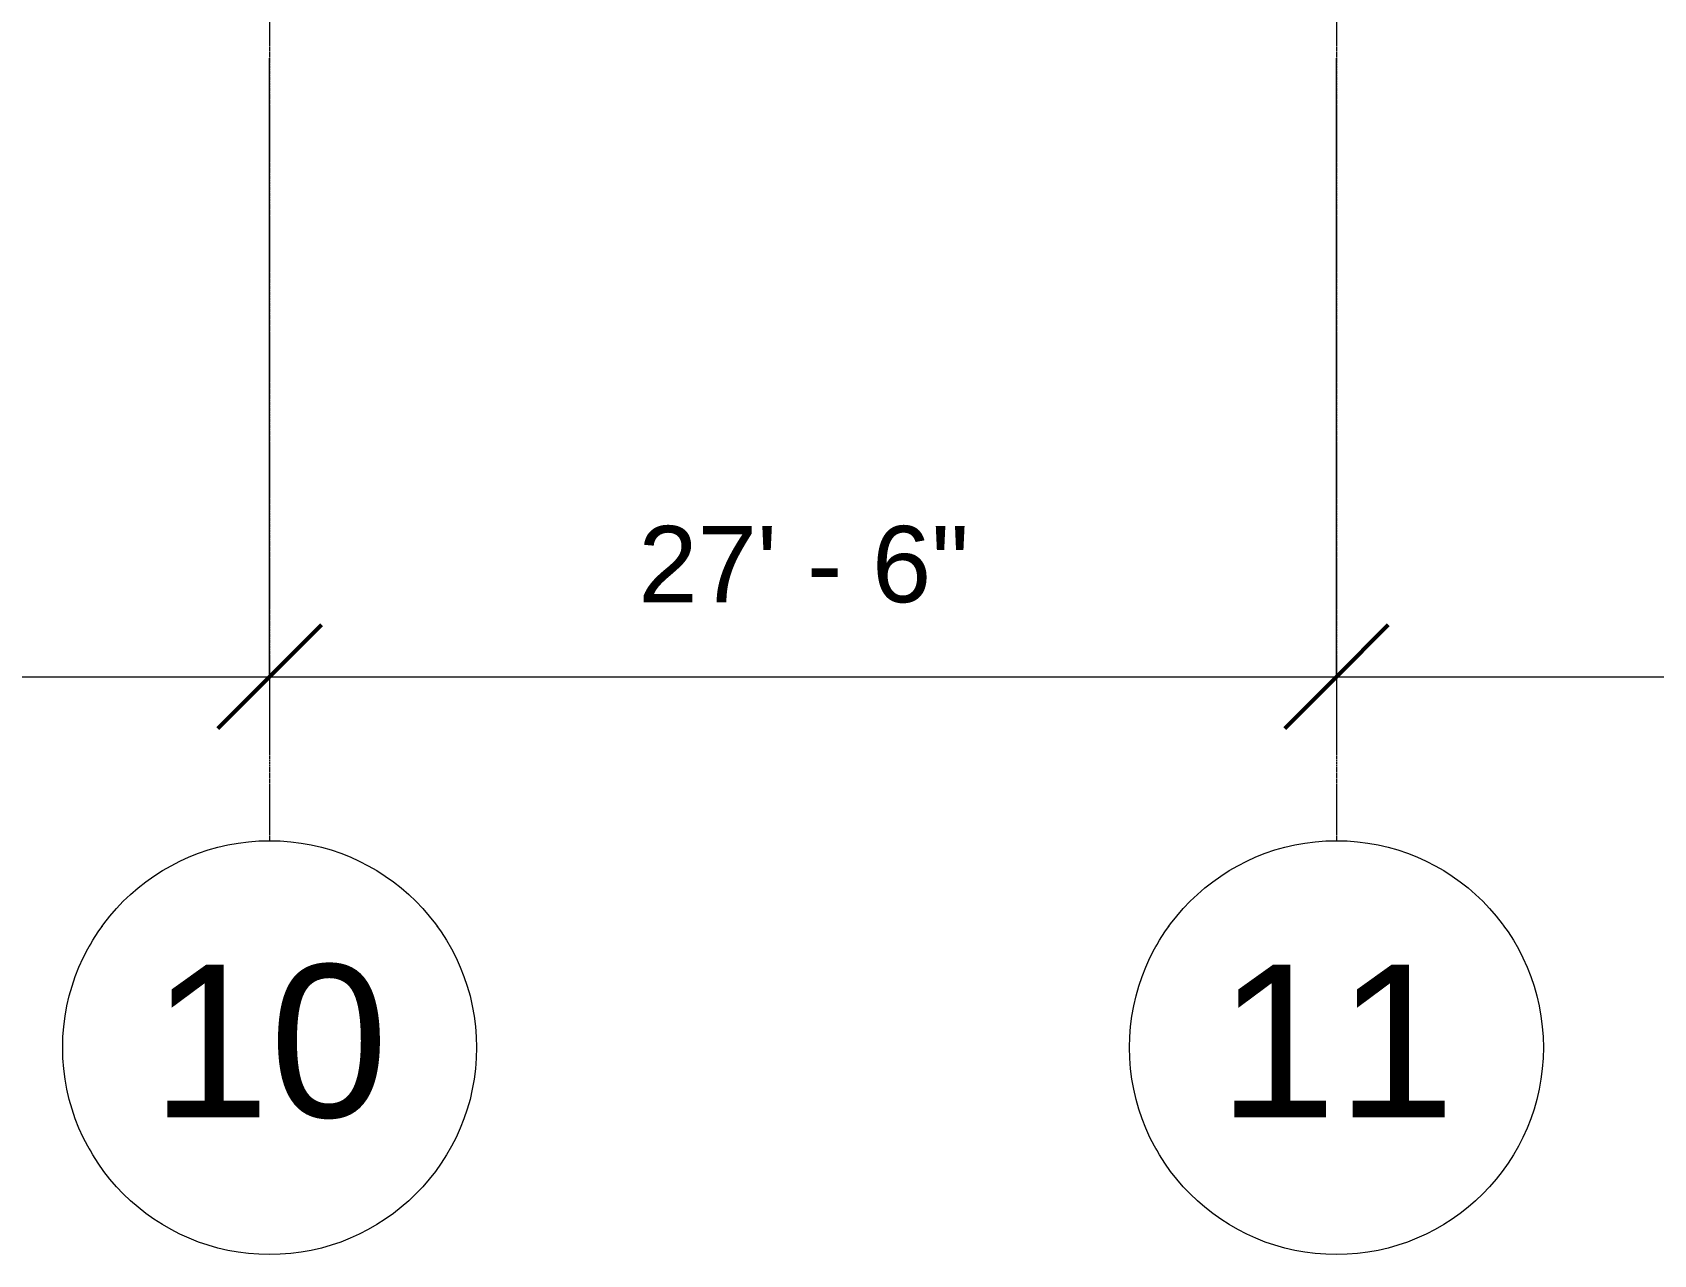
# Model space of a CAD drawing. Header units: inches. Extents: x -214893 to 4876, y -128673 to 1880.
# Drawn here: x 637 to 1138, y -1127 to -749 of the extents above; entities that cross this region are included whole.
import ezdxf

# ---------------------------------------------------------------- set-up
doc = ezdxf.new("R2010")
doc.units = ezdxf.units.IN
doc.header["$MEASUREMENT"] = 0
doc.linetypes.add('Grid Line 1_2_', pattern=[0.875, 0.5, -0.125, 0.125, -0.125])
for name, color, linetype, lineweight in [('A-ANNO-DIMS', 211, 'Continuous', 9), ('A-ANNO-DIMS-256', 211, 'Continuous', 9), ('S-GRID', 1, 'Continuous', 9), ('S-GRID-IDEN', 1, 'Continuous', 9)]:
    doc.layers.add(name, color=color, linetype=linetype, lineweight=lineweight)
doc.styles.add('Arial', font='arial.ttf', dxfattribs={"height": 23.60479})
doc.styles.add('Arial_1', font='arial.ttf', dxfattribs={"height": 47.209581})
doc.dimstyles.new('Linear_-_3_32__Arial', dxfattribs={"dimscale": 12, "dimtxt": 24, "dimasz": 2.666667, "dimexe": 2, "dimexo": 1.333333, "dimgap": 1.333333, "dimtad": 1, "dimdec": 0, "dimzin": 1, "dimdsep": 46, "dimlunit": 4, "dimtxsty": 'Arial', "dimblk1": 'OBLIQUE', "dimblk2": 'OBLIQUE', "dimsah": 1, "dimcen": 0.09, "dimdle": 2, "dimazin": 0, "dimtfac": 1, "dimtdec": 4, "dimtix": 1, "dimtmove": 0, "dimatfit": 3, "dimfxl": 1, "dimtvp": 1, "dimfrac": 2, "dimtolj": 1, "dimtzin": 0, "dimarcsym": 2})

# ---------------------------------------------------------------- blocks, each defined once
blk = doc.blocks.new('Grid - Grid Head - Circle-50561-Floor Plan - Warehouse')
at = {"layer": 'S-GRID-IDEN', "color": 7}
blk.add_circle((0, 0), 0.25, dxfattribs=at)
blk = doc.blocks.new('Open Source Metal Building_Exterior_rvt-1-Floor Plan - Warehouse')
at = {"layer": 'S-GRID', "linetype": 'Grid Line 1_2_'}
for p, q in [((710.31, 1879.93), (710.31, -999.48)), ((1040.31, 1879.93), (1040.31, -999.48))]:
    blk.add_line(p, q, dxfattribs=at)
at = {"layer": 'S-GRID-IDEN', "char_height": 47.21, "width": 87.552, "attachment_point": 2, "line_spacing_factor": 0.938532, "style": 'Arial_1', "bg_fill": 3, "box_fill_scale": 1.25, "bg_fill_color": 0, "bg_fill_transparency": 0}
for s, insert in [('10', (710.32, -1037.8)), ('11', (1040.32, -1037.8))]:
    blk.add_mtext(s, dxfattribs=dict(at, insert=insert))
at = {"color": 90, "lineweight": 5, "xscale": 255.9999999999999, "yscale": 255.9999999999999, "zscale": 255.9999999999999, "rotation": 180}
for p in [(710.31, -1063.48), (1040.31, -1063.48)]:
    blk.add_blockref('Grid - Grid Head - Circle-50561-Floor Plan - Warehouse', p, dxfattribs=at)
blk = doc.blocks.new('DIMBLOCK17-Floor Plan - Warehouse')
at = {"layer": 'A-ANNO-DIMS-256'}
for p, q in [((380.31, -948.75), (380.31, -757.48)), ((710.31, -948.75), (710.31, -757.48)), ((380.31, -942.12), (380.31, -972.75)), ((710.31, -942.12), (710.31, -972.75)), ((380.31, -948.75), (710.31, -948.75))]:
    blk.add_line(p, q, dxfattribs=at)
at = {"layer": 'A-ANNO-DIMS-256', "lineweight": 50}
for p, q in [((380.31, -948.75), (396.31, -932.75)), ((710.31, -948.75), (726.31, -932.75)), ((380.31, -948.75), (364.31, -964.75)), ((710.31, -948.75), (694.31, -964.75))]:
    blk.add_line(p, q, dxfattribs=at)
at = {"layer": 'A-ANNO-DIMS-256', "color": 0, "insert": (494.36, -902.13), "char_height": 23.605, "width": 122.2892, "attachment_point": 1, "line_spacing_factor": 0.938532, "style": 'Arial'}
blk.add_mtext('27\' - 6"', dxfattribs=at)
blk = doc.blocks.new('_Oblique')
at = {"color": 0, "linetype": 'ByBlock', "lineweight": -2}
blk.add_line((-0.5, -0.5), (0.5, 0.5), dxfattribs=at)
blk = doc.blocks.new('DIMBLOCK18-Floor Plan - Warehouse')
at = {"layer": 'A-ANNO-DIMS-256'}
for p, q in [((710.31, -948.75), (710.31, -757.48)), ((1040.31, -948.75), (1040.31, -757.48)), ((710.31, -942.12), (710.31, -972.75)), ((1040.31, -942.12), (1040.31, -972.75)), ((710.31, -948.75), (1040.31, -948.75))]:
    blk.add_line(p, q, dxfattribs=at)
at = {"layer": 'A-ANNO-DIMS-256', "lineweight": 50}
for p, q in [((710.31, -948.75), (726.31, -932.75)), ((1040.31, -948.75), (1056.31, -932.75)), ((710.31, -948.75), (694.31, -964.75)), ((1040.31, -948.75), (1024.31, -964.75))]:
    blk.add_line(p, q, dxfattribs=at)
at = {"layer": 'A-ANNO-DIMS-256', "color": 0, "insert": (824.36, -902.13), "char_height": 23.605, "width": 122.2892, "attachment_point": 1, "line_spacing_factor": 0.938532, "style": 'Arial'}
blk.add_mtext('27\' - 6"', dxfattribs=at)
blk = doc.blocks.new('DIMBLOCK19-Floor Plan - Warehouse')
at = {"layer": 'A-ANNO-DIMS-256'}
for p, q in [((1040.31, -948.75), (1040.31, -757.48)), ((1370.31, -948.75), (1370.31, -757.48)), ((1040.31, -942.12), (1040.31, -972.75)), ((1370.31, -942.12), (1370.31, -972.75)), ((1040.31, -948.75), (1370.31, -948.75))]:
    blk.add_line(p, q, dxfattribs=at)
at = {"layer": 'A-ANNO-DIMS-256', "lineweight": 50}
for p, q in [((1040.31, -948.75), (1056.31, -932.75)), ((1370.31, -948.75), (1386.31, -932.75)), ((1040.31, -948.75), (1024.31, -964.75)), ((1370.31, -948.75), (1354.31, -964.75))]:
    blk.add_line(p, q, dxfattribs=at)
at = {"layer": 'A-ANNO-DIMS-256', "color": 0, "insert": (1154.36, -902.13), "char_height": 23.605, "width": 122.2892, "attachment_point": 1, "line_spacing_factor": 0.938532, "style": 'Arial'}
blk.add_mtext('27\' - 6"', dxfattribs=at)

msp = doc.modelspace()

# ---------------------------------------------------------------- dimensions: what is measured, and where the dimension line sits
at = {"layer": 'A-ANNO-DIMS'}
for base, p1, p2, picture, middle in [((710.31, -948.75), (380.31, -926.12), (710.31, -926.12), 'DIMBLOCK17-Floor Plan - Warehouse', (545.31, -920.7)), ((1040.31, -948.75), (710.31, -926.12), (1040.31, -926.12), 'DIMBLOCK18-Floor Plan - Warehouse', (875.31, -920.7)), ((1370.31, -948.75), (1040.31, -926.12), (1370.31, -926.12), 'DIMBLOCK19-Floor Plan - Warehouse', (1205.31, -920.7))]:
    dim = msp.add_linear_dim(base=base, p1=p1, p2=p2, dimstyle='Linear_-_3_32__Arial', override={"dimpost": '<>', "dimfxl": 330}, dxfattribs=at)
    dim.commit()
    dim.dimension.update_dxf_attribs({"geometry": picture, "text_midpoint": middle})

# ---------------------------------------------------------------- next in the draw order: block references
at = {"lineweight": 5}
msp.add_blockref('Open Source Metal Building_Exterior_rvt-1-Floor Plan - Warehouse', (0, 0), dxfattribs=at)

doc.saveas('drawing.dxf')
